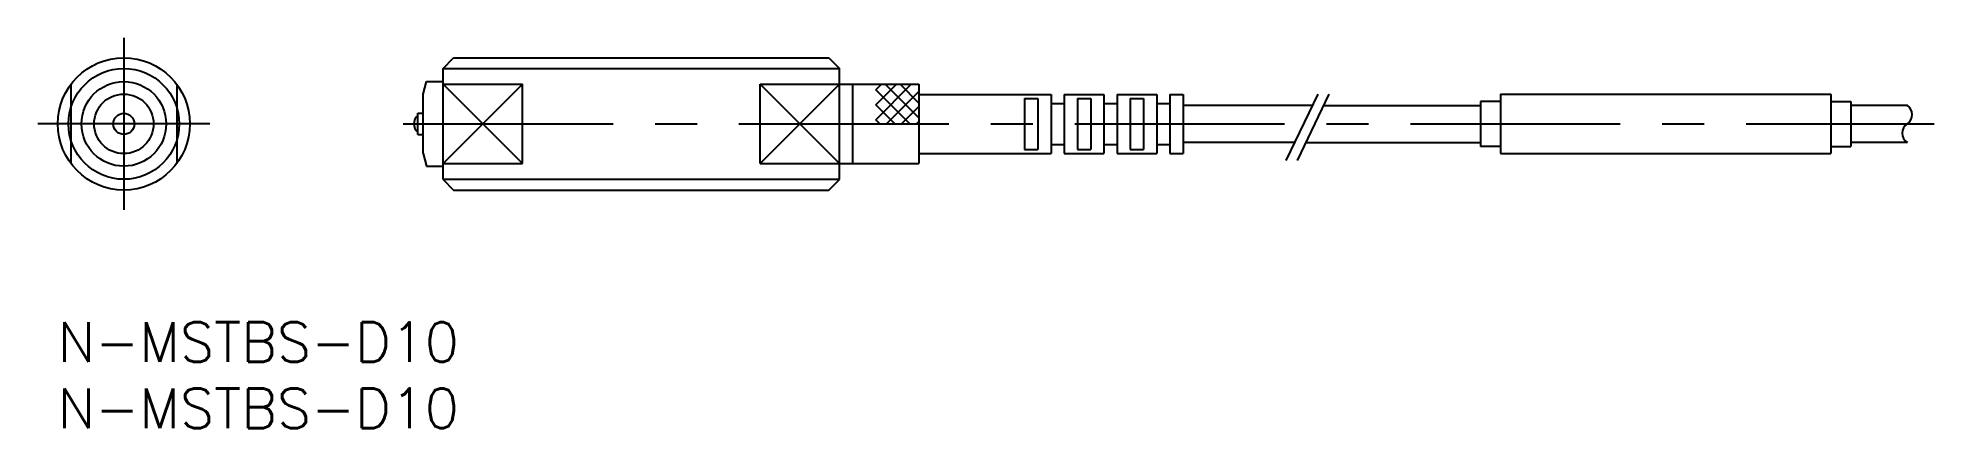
# Model space of a CAD drawing. Extents: x -2 to 142, y -8 to 21.
import ezdxf

# ---------------------------------------------------------------- set-up
doc = ezdxf.new("R2010")
doc.units = 0
doc.header["$LTSCALE"] = 0.5
doc.linetypes.add('CENTER', pattern=[50.8, 31.75, -6.35, 6.35, -6.35])
for name, color, linetype in [('MSM_CENTER', 1, 'CENTER'), ('MSM_CONTINUOUS', 7, 'CONTINUOUS'), ('MSM_NARROW', 5, 'CONTINUOUS'), ('MSM_PART_NUMBER', 7, 'CONTINUOUS')]:
    doc.layers.add(name, color=color, linetype=linetype)
doc.styles.get("Standard").update_dxf_attribs({"font": 'txt.shx', "height": 3, "bigfont": 'bigfont.shx'})

# ---------------------------------------------------------------- blocks, each defined once
blk = doc.blocks.new('*U2')
at = {"layer": 'MSM_PART_NUMBER'}
blk.add_text('N-MSTBS-D10', height=3, dxfattribs=at).set_placement((0, -3))
blk = doc.blocks.new('*U3')
at = {"layer": 'MSM_PART_NUMBER'}
blk.add_text('N-MSTBS-D10', height=3, dxfattribs=at).set_placement((0, -8))

msp = doc.modelspace()

# ---------------------------------------------------------------- linework, layer by layer
at = {"layer": 'MSM_CENTER'}
for p, q in [((5, 21.5), (5, 8.5)), ((11.5, 15), (-1.5, 15)), ((26.14, 15), (141.96, 15))]:
    msp.add_line(p, q, dxfattribs=at)
at = {"layer": 'MSM_CONTINUOUS'}
for p, q in [((29.15, 19.2), (29.95, 20)), ((29.15, 10.8), (29.15, 19.2)), ((29.95, 20), (58.35, 20)), ((58.35, 20), (59.15, 19.2)), ((59.15, 10.8), (59.15, 19.2)), ((1, 18), (1, 12)), ((9, 18), (9, 12)), ((27.65, 17.25), (27.9, 18.2)), ((27.65, 12.75), (27.65, 17.25)), ((27.9, 18.2), (29.15, 18.2)), ((29.15, 18), (35.15, 18)), ((35.15, 12), (35.15, 18)), ((53.15, 12), (53.15, 18)), ((53.15, 18), (65.15, 18)), ((60.15, 12), (60.15, 18)), ((65.15, 18), (65.15, 12)), ((65.15, 17.22), (75.15, 17.22)), ((75.15, 17.22), (75.15, 12.77)), ((76.15, 17.22), (76.15, 12.77)), ((76.15, 17.22), (79.15, 17.22)), ((79.15, 17.22), (79.15, 12.77)), ((80.15, 17.22), (80.15, 12.77)), ((80.15, 17.22), (83.15, 17.22)), ((83.15, 17.22), (83.15, 12.77)), ((84.15, 17.22), (85.15, 17.22)), ((84.15, 17.22), (84.15, 12.77)), ((85.15, 17.22), (85.15, 12.77)), ((109.15, 17.25), (134.15, 17.25)), ((109.15, 17.25), (109.15, 12.75)), ((134.15, 17.25), (134.15, 12.75)), ((27.25, 15.8), (27.65, 15.8)), ((27.25, 14.2), (27.25, 15.8)), ((73.15, 16.92), (73.15, 13.07)), ((73.15, 16.92), (74.15, 16.92)), ((74.15, 16.92), (74.15, 13.07)), ((75.15, 16.55), (76.15, 16.55)), ((77.15, 16.92), (77.15, 13.07)), ((77.15, 16.92), (78.15, 16.92)), ((78.15, 16.92), (78.15, 13.07)), ((79.15, 16.55), (80.15, 16.55)), ((81.15, 16.92), (81.15, 13.07)), ((81.15, 16.92), (82.15, 16.92)), ((82.15, 16.92), (82.15, 13.07)), ((83.15, 16.55), (84.15, 16.55)), ((94.92, 16.4), (85.15, 16.4)), ((95.77, 16.4), (107.65, 16.4)), ((107.65, 16.7), (107.65, 13.3)), ((109.15, 16.7), (107.65, 16.7)), ((134.15, 16.7), (135.65, 16.7)), ((135.65, 16.7), (135.65, 13.3)), ((139.96, 16.4), (135.65, 16.4)), ((27.25, 14.2), (27.65, 14.2)), ((73.15, 13.07), (74.15, 13.07)), ((75.15, 13.45), (76.15, 13.45)), ((77.15, 13.07), (78.15, 13.07)), ((79.15, 13.45), (80.15, 13.45)), ((81.15, 13.07), (82.15, 13.07)), ((83.15, 13.45), (84.15, 13.45)), ((93.58, 13.6), (85.15, 13.6)), ((94.43, 13.6), (107.65, 13.6)), ((109.15, 13.3), (107.65, 13.3)), ((134.15, 13.3), (135.65, 13.3)), ((139.96, 13.6), (135.65, 13.6)), ((27.65, 12.75), (27.9, 11.8)), ((27.9, 11.8), (29.15, 11.8)), ((29.15, 12), (35.15, 12)), ((53.15, 12), (65.15, 12)), ((65.15, 12.77), (75.15, 12.77)), ((76.15, 12.77), (79.15, 12.77)), ((80.15, 12.77), (83.15, 12.77)), ((84.15, 12.77), (85.15, 12.77)), ((109.15, 12.75), (134.15, 12.75)), ((29.15, 10.8), (29.95, 10)), ((58.35, 10), (59.15, 10.8)), ((29.95, 10), (58.35, 10))]:
    msp.add_line(p, q, dxfattribs=at)
for radius in [5, 3.2, 2.25, 0.8]:
    msp.add_circle((5, 15), radius, dxfattribs=at)
msp.add_arc((27.75, 15), 0.8, 128.6822, 231.3178, dxfattribs=at)
at = {"layer": 'MSM_NARROW'}
for p, q in [((29.15, 19.19), (59.15, 19.19)), ((29.15, 18), (35.15, 12)), ((35.15, 18), (29.15, 12)), ((53.15, 18), (59.15, 12)), ((59.15, 18), (53.15, 12)), ((61.89, 17.58), (62.32, 18)), ((61.89, 16.44), (63.45, 18)), ((61.89, 15.31), (64.58, 18)), ((64.47, 15), (61.89, 17.58)), ((65.15, 15.45), (62.6, 18)), ((62.71, 15), (65.15, 17.44)), ((65.15, 16.58), (63.73, 18)), ((95.33, 17.25), (92.91, 12.22)), ((96.18, 17.25), (93.77, 12.22)), ((63.34, 15), (61.89, 16.44)), ((63.84, 15), (65.15, 16.31)), ((62.21, 15), (61.89, 15.31)), ((64.97, 15), (65.15, 15.18)), ((29.15, 10.81), (59.15, 10.81))]:
    msp.add_line(p, q, dxfattribs=at)
msp.add_circle((5, 15), 4.19, dxfattribs=at)
for centre, radius, start, end in [((139.43, 15.7), 0.876, 306.9796, 53.0204), ((140.33, 14.3), 0.793, 118.0682, 241.9318)]:
    msp.add_arc(centre, radius, start, end, dxfattribs=at)

# ---------------------------------------------------------------- block references
at = {"layer": 'MSM_CONTINUOUS'}
for name in ['*U2', '*U3']:
    msp.add_blockref(name, (0, 0), dxfattribs=at)

doc.saveas('drawing.dxf')
